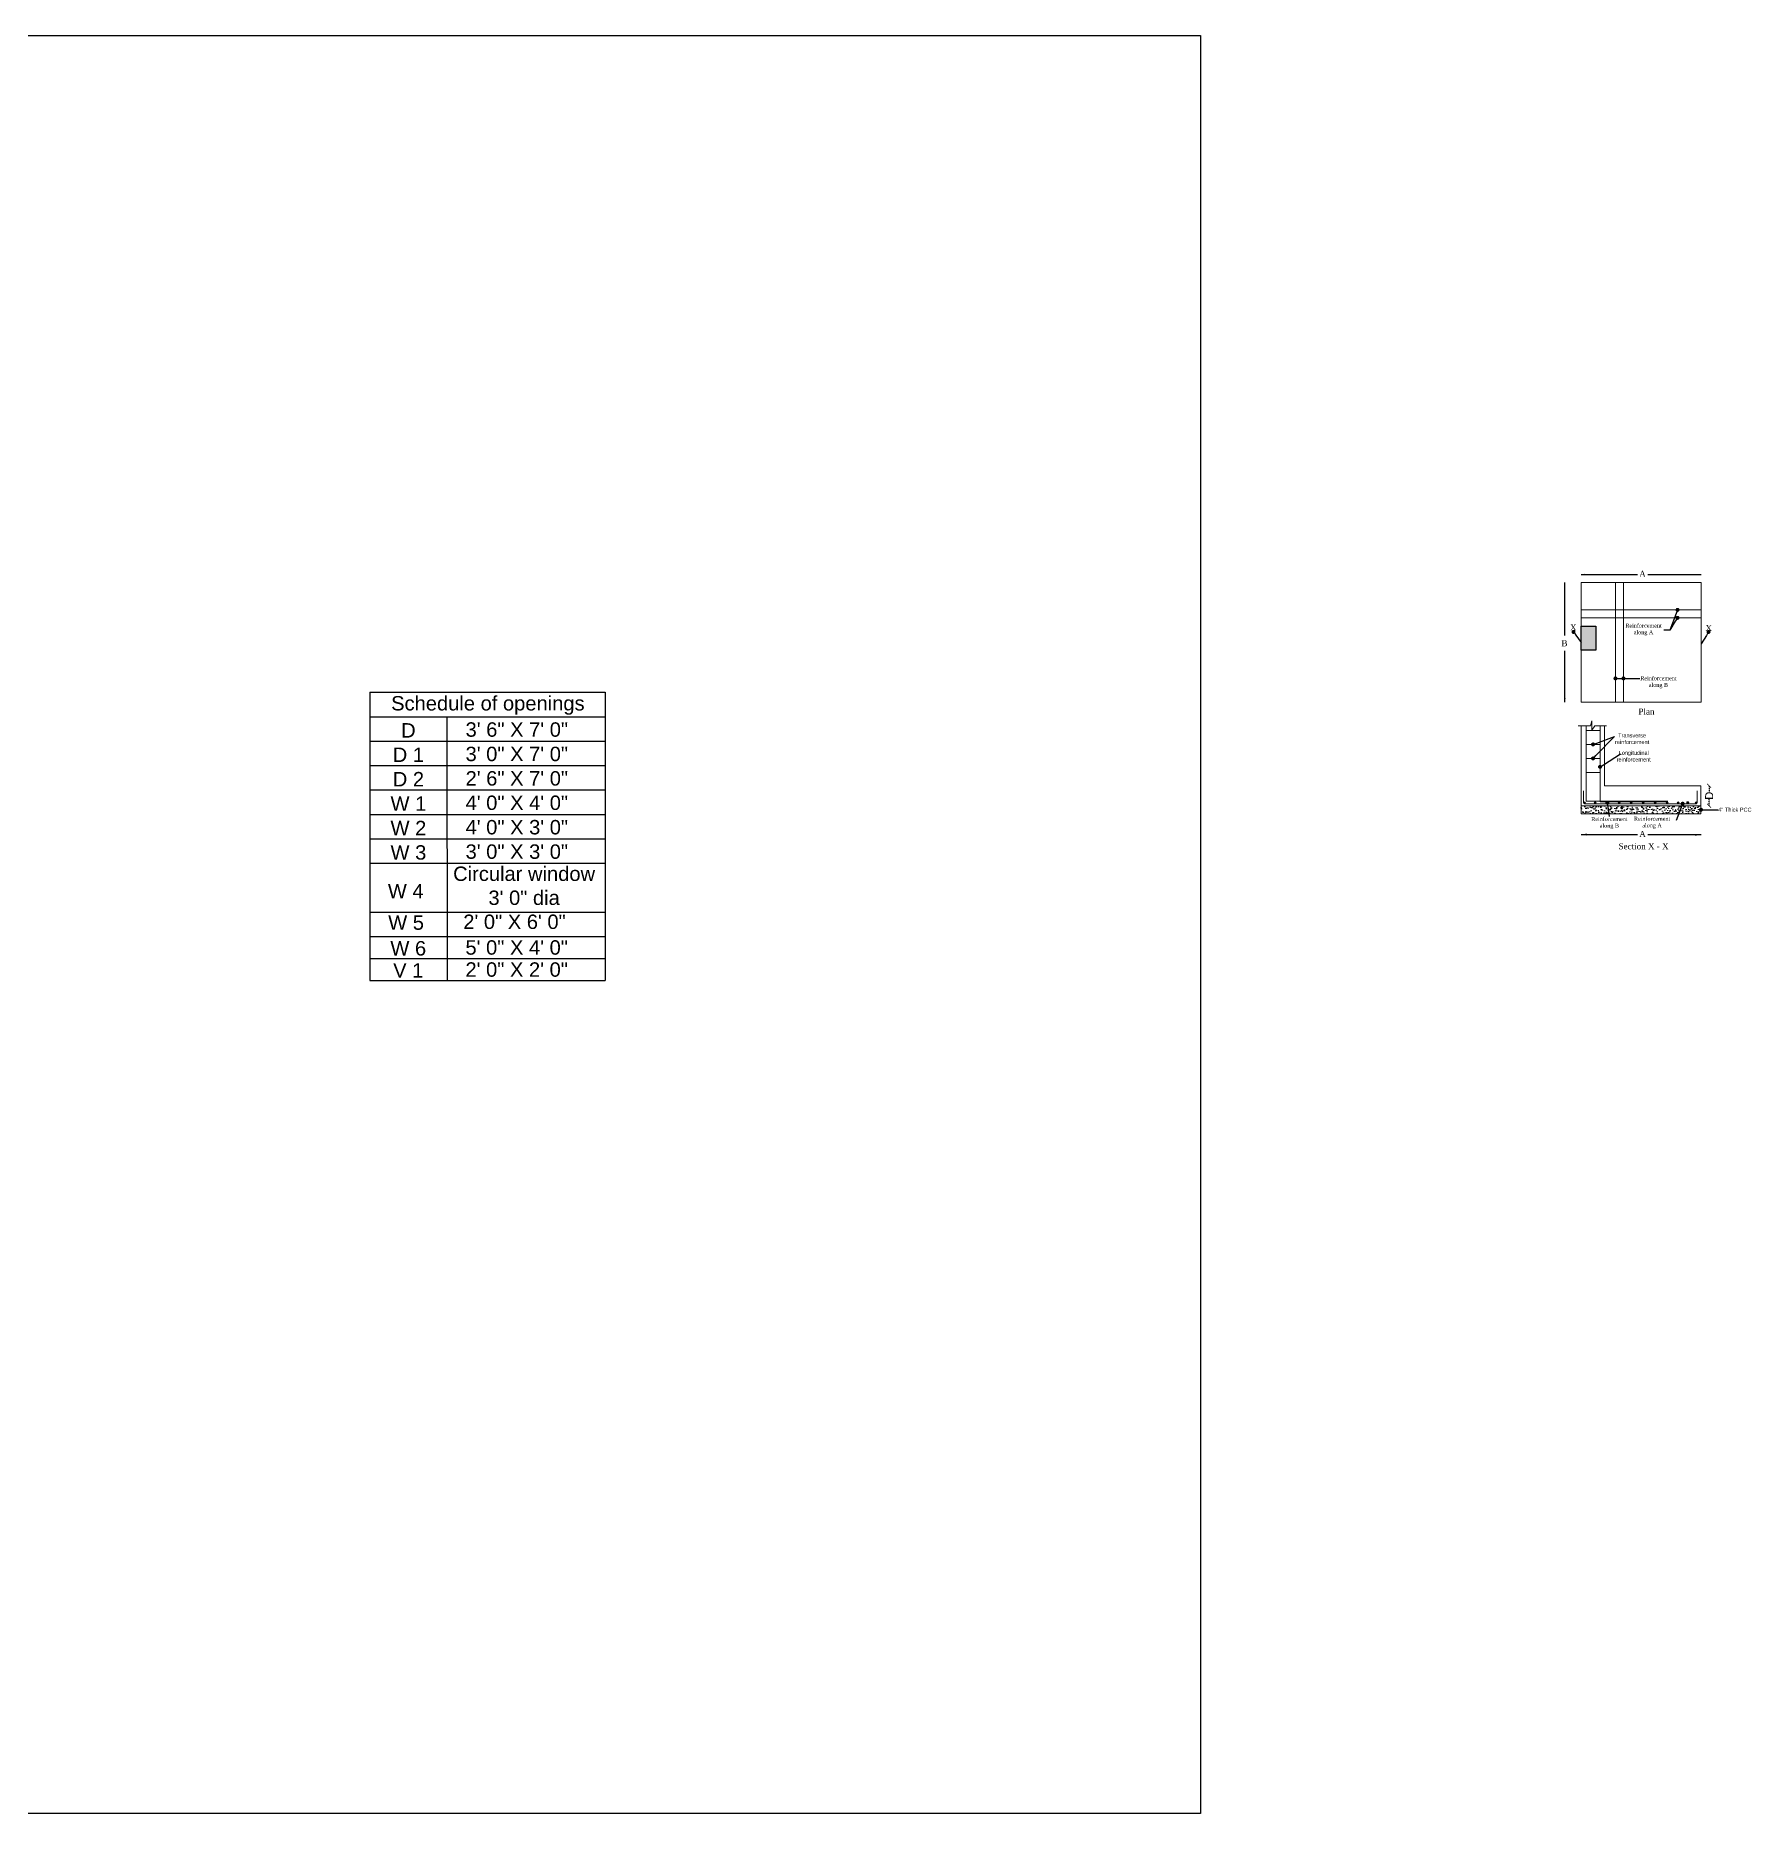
# Model space of a CAD drawing. Header units: inches. Extents: x 2686 to 6206, y -1461 to 53.
# Drawn here: x 3544 to 4402, y -836 to 53 of the extents above; entities that cross this region are included whole.
import ezdxf
from ezdxf import colors
from ezdxf.entities.mleader import LeaderData, LeaderLine
from ezdxf.math import Vec2, Vec3

# ---------------------------------------------------------------- set-up
doc = ezdxf.new("R2010")
doc.units = ezdxf.units.IN
doc.header["$LTSCALE"] = 0.1
doc.header["$MEASUREMENT"] = 0
doc.linetypes.add('ACAD_ISO02W100', pattern=[15, 12, -3])
doc.linetypes.add('DASHED', pattern=[0.75, 0.5, -0.25])
doc.layers.add('MH - Beam and slab layout', color=7, linetype='Continuous')
doc.layers.add('MH Beams', color=3, linetype='DASHED')
doc.layers.add('MH Section details', color=30, linetype='Continuous', lineweight=20)
doc.layers.add('MH Text', color=6, linetype='Continuous', lineweight=13)
doc.styles.add('Ar_1-1@1.8mm_Jurong', font='arial.ttf', dxfattribs={"width": 0.8, "height": 1.8})
doc.styles.get("Standard").update_dxf_attribs({"font": 'arial.ttf'})
doc.dimstyles.get("Standard").update_dxf_attribs({"dimtxt": 6, "dimasz": 3, "dimexe": 0, "dimexo": 0.0625, "dimgap": 0.09, "dimtad": 0, "dimtih": 1, "dimtoh": 1, "dimdec": 1, "dimzin": 0, "dimdsep": 46, "dimlunit": 4, "dimtxsty": 'Standard', "dimblk": 'DOT', "dimcen": 0.09, "dimse1": 1, "dimse2": 1, "dimadec": 0, "dimazin": 0, "dimtfac": 1, "dimtdec": 1, "dimtofl": 0, "dimtmove": 0, "dimatfit": 3, "dimfxl": 1, "dimtolj": 1, "dimtzin": 0, "dimarcsym": 0})

# ---------------------------------------------------------------- blocks, each defined once
blk = doc.blocks.new('_Dot')
at = {"color": 0, "linetype": 'ByBlock', "lineweight": -2}
blk.add_line((-0.5, 0), (-1, 0), dxfattribs=at)
at = {"color": 0, "linetype": 'ByBlock', "const_width": 0.5}
blk.add_lwpolyline([(-0.25, 0, 1), (0.25, 0, 1)], format="xyb", close=True, dxfattribs=at)
blk = doc.blocks.new('_ArchTick')
at = {"color": 0, "linetype": 'ByBlock', "const_width": 0.15}
blk.add_lwpolyline([(-0.5, -0.5), (0.5, 0.5)], dxfattribs=at)
blk = doc.blocks.new('*D187')
at = {"layer": 'Defpoints', "color": 0}
for p in [(4377.18, -322.51), (4377.18, -332.51), (4381.28, -332.51)]:
    blk.add_point(p, dxfattribs=at)
at = {"layer": 'MH Beams', "color": 4, "lineweight": -2}
for p, q in [((4381.28, -322.51), (4381.28, -325.77)), ((4381.28, -332.51), (4381.28, -329.25))]:
    blk.add_line(p, q, dxfattribs=at)
at = {"layer": 'MH Beams', "color": 4, "lineweight": -2, "xscale": 2, "yscale": 2, "zscale": 2}
for p, rotation in [((4381.28, -322.51), 90), ((4381.28, -332.51), 270)]:
    blk.add_blockref('_ArchTick', p, dxfattribs=dict(at, rotation=rotation))
at = {"layer": 'MH Beams', "color": 0, "insert": (4381.28, -327.51), "char_height": 4, "attachment_point": 5, "rotation": 90}
blk.add_mtext('\\A1;D', dxfattribs=at)

msp = doc.modelspace()

# ---------------------------------------------------------------- hatches: boundary and pattern name
at = {"layer": 'MH - Beam and slab layout'}
msp.add_hatch(color=256, dxfattribs=at).paths.add_polyline_path([(4317.22, -242.74), (4324.58, -242.74), (4324.58, -254.74), (4317.22, -254.74)])
at = {"layer": 'MH Section details'}
h = msp.add_hatch(dxfattribs=at)
h.set_pattern_fill('AR-CONC', color=256, scale=0.5, style=0)
h.set_pattern_definition([(50, (-191.6672, -953.043), (3.586301, -0.3137607), [0.375, -4.125]), (-5, (-191.6672, -953.043), (-0.6937567, 3.7609607), [0.3, -3.3]), (100.4514, (-191.3684, -953.069), (2.892547, 3.4471977), [0.318701, -3.5057106]), (46.1842, (-191.6672, -952.043), (5.3362052, -0.827595), [0.5625, -6.1875]), (96.6356, (-191.2225, -952.112), (4.6733135, 4.8705894), [0.4780514, -5.258565]), (-8.8158, (-191.667, -952.043), (4.67331, 4.870593), [0.45, -4.95]), (21, (-191.1672, -952.293), (2.9845353, -2.0130945), [0.375, -4.125]), (-34, (-191.1672, -952.293), (1.2165767, 3.6257502), [0.3, -3.3]), (71.4514, (-190.9185, -952.4606), (4.2011131, 1.6126525), [0.318701, -3.5057106]), (37.5, (-191.6672, -953.0429), (0.06079928, 1.66446927), [0, -3.26, 0, -3.35, 0, -3.3125]), (7.5, (-191.6672, -953.0429), (1.3153477, 1.97205856), [0, -1.91, 0, -3.185, 0, -1.2625]), (-32.5, (-192.7822, -953.0429), (2.6691122, -0.11277436), [0, -1.25, 0, -3.9, 0, -5.175]), (-42.5, (-193.2822, -953.043), (2.9159308, 0.5005249), [0, -1.625, 0, -2.59, 0, -3.675])])
h.paths.add_polyline_path([(4317.22, -332.51), (4317.22, -336.51), (4377.18, -336.51), (4377.18, -332.51)])
for points in [[(4318.5, -331.03, 0.341376), (4318.87, -331.51), (4319.12, -331.51, 0.341376), (4319.5, -331.03, 1)], [(4323.84, -331.03, 0.341376), (4324.21, -331.51), (4324.46, -331.51, 0.341376), (4324.84, -331.03, 1)], [(4329.84, -331.03, 0.341376), (4330.21, -331.51), (4330.46, -331.51, 0.341376), (4330.84, -331.03, 1)], [(4335.84, -331.03, 0.341376), (4336.21, -331.51), (4336.46, -331.51, 0.341376), (4336.84, -331.03, 1)], [(4341.84, -331.03, 0.341376), (4342.21, -331.51), (4342.46, -331.51, 0.341376), (4342.84, -331.03, 1)], [(4347.84, -331.03, 0.341376), (4348.21, -331.51), (4348.46, -331.51, 0.341376), (4348.84, -331.03, 1)], [(4353.84, -331.03, 0.341376), (4354.21, -331.51), (4354.46, -331.51, 0.341376), (4354.84, -331.03, 1)], [(4359.84, -331.03, 0.341376), (4360.21, -331.51), (4360.46, -331.51, 0.341376), (4360.84, -331.03, 1)], [(4365.32, -331.01, 0.341376), (4365.69, -331.49), (4365.95, -331.49, 0.341376), (4366.32, -331.01, 1)], [(4370.05, -330.99, 0.341376), (4370.42, -331.48), (4370.67, -331.48, 0.341376), (4371.05, -330.99, 1)], [(4374.35, -331.03, 0.341376), (4374.73, -331.51), (4374.98, -331.51, 0.341376), (4375.35, -331.03, 1)]]:
    msp.add_hatch(color=256, dxfattribs=at).paths.add_polyline_path(points)

# ---------------------------------------------------------------- linework, layer by layer
at = {"linetype": 'Continuous'}
for p, q in [((3711.65, -275.79), (3711.65, -419.91)), ((3711.65, -275.79), (3829.31, -275.79)), ((3711.65, -287.99), (3829.31, -287.99)), ((3750.03, -287.99), (3750.23, -419.91)), ((3711.65, -300.2), (3829.31, -300.2)), ((3711.65, -312.41), (3829.31, -312.41)), ((3711.65, -324.61), (3829.31, -324.61)), ((3711.65, -336.82), (3829.31, -336.82)), ((3711.65, -349.02), (3829.31, -349.02)), ((3711.65, -361.23), (3829.31, -361.23)), ((3711.65, -385.64), (3829.31, -385.64)), ((3711.65, -397.85), (3829.31, -397.85)), ((3711.65, -408.88), (3829.32, -408.88)), ((3711.65, -419.91), (3829.32, -419.91))]:
    msp.add_line(p, q, dxfattribs=at)
msp.add_line((3829.31, -275.79), (3829.31, -419.91))
msp.add_lwpolyline([(2686.48, 52.52), (4126.96, 52.52), (4126.96, -836.28), (2686.48, -836.28)], close=True)
at = {"layer": 'MH - Beam and slab layout'}
msp.add_lwpolyline([(4317.22, -242.74), (4324.58, -242.74), (4324.58, -254.74), (4317.22, -254.74)], close=True, dxfattribs=at)
at = {"layer": 'MH Section details'}
for p, q in [((4317.22, -220.88), (4377.22, -220.88)), ((4317.22, -280.77), (4317.22, -220.88)), ((4334.44, -220.88), (4334.44, -280.77)), ((4338.44, -220.88), (4338.44, -280.77)), ((4377.22, -220.88), (4377.22, -280.77)), ((4317.22, -234.58), (4377.22, -234.58)), ((4317.22, -238.58), (4377.22, -238.58)), ((4324.58, -242.74), (4317.22, -242.74)), ((4317.22, -242.74), (4317.22, -254.74)), ((4324.58, -242.74), (4324.58, -254.74)), ((4324.58, -254.74), (4317.22, -254.74)), ((4377.22, -280.77), (4317.22, -280.77)), ((4315.83, -292.5), (4321.87, -292.5)), ((4317.22, -322.56), (4317.22, -292.55)), ((4319.72, -330.26), (4319.72, -292.5)), ((4321.87, -292.5), (4322.68, -290.13)), ((4322.68, -290.13), (4322.68, -294.71)), ((4322.68, -294.71), (4324.04, -292.5)), ((4324.04, -292.5), (4329.95, -292.5)), ((4326.72, -330.51), (4326.72, -292.5)), ((4328.97, -322.51), (4328.97, -292.5)), ((4319.72, -294.86), (4326.72, -294.86)), ((4319.72, -301.86), (4326.72, -301.86)), ((4319.72, -308.86), (4326.72, -308.86)), ((4319.72, -315.86), (4326.72, -315.86)), ((4317.22, -336.51), (4317.22, -322.51)), ((4318.5, -331.04), (4318.5, -325.05)), ((4328.97, -322.51), (4352.97, -322.51)), ((4352.97, -322.51), (4377.18, -322.51)), ((4375.34, -331.13), (4375.34, -325.04)), ((4377.18, -336.51), (4377.18, -322.51)), ((4317.22, -332.51), (4377.18, -332.51)), ((4317.22, -336.51), (4377.18, -336.51)), ((4318.87, -331.51), (4374.98, -331.51)), ((4319.72, -330.26), (4360.54, -330.26)), ((4326.72, -330.51), (4350.72, -330.51)), ((4350.72, -330.51), (4360.58, -330.51))]:
    msp.add_line(p, q, dxfattribs=at)
for centre in [(4319, -331.03), (4324.34, -331.03), (4330.34, -331.03), (4336.34, -331.03), (4342.34, -331.03), (4348.34, -331.03), (4354.34, -331.03), (4360.34, -331.03), (4365.82, -331.01), (4370.55, -330.99), (4374.85, -331.03)]:
    msp.add_circle(centre, 0.5, dxfattribs=at)

# ---------------------------------------------------------------- texts
at = {"linetype": 'Continuous', "char_height": 7.2, "attachment_point": 1}
for s, insert, width in [('\\pxqc;Schedule of openings', (3718.76, -277.68), 103.7192), ('\\pxqc;D', (3721.22, -291.22), 19.3471), ('\\pxqc;3\' 6" X 7\' 0"', (3750.43, -290.81), 69.3341), ('\\pxqc;D 1', (3721.22, -303.43), 19.3471), ('\\pxqc;3\' 0" X 7\' 0"', (3750.43, -303.01), 69.3341), ('\\pxqc;D 2', (3721.22, -315.64), 19.3471), ('\\pxqc;2\' 6" X 7\' 0"', (3750.43, -315.22), 69.3341), ('\\pxqc;W 1', (3721.22, -327.84), 19.3471), ('\\pxqc;4\' 0" X 4\' 0"', (3750.43, -327.42), 69.3341), ('\\pxqc;W 2', (3721.22, -340.05), 19.3471), ('\\pxqc;4\' 0" X 3\' 0"', (3750.43, -339.63), 69.3341), ('\\pxqc;W 3', (3721.22, -352.25), 19.3471), ('\\pxqc;3\' 0" X 3\' 0"', (3750.43, -351.84), 69.3341), ('\\pxqc,t11;Circular window 3\' 0" dia', (3749.68, -362.9), 78.12), ('\\pxqc;W 4', (3719.89, -371.57), 19.3471), ('\\pxqc;W 5', (3720.05, -387.33), 19.3471), ('\\pxqc;2\' 0" X 6\' 0"', (3749.27, -386.91), 69.3341), ('\\pxqc;5\' 0" X 4\' 0"', (3750.36, -399.76), 69.3341), ('\\pxqc;W 6', (3721.14, -400.18), 19.3471), ('\\pxqc;V 1', (3721.14, -411.21), 19.3471), ('\\pxqc;2\' 0" X 2\' 0"', (3750.36, -410.79), 69.3341)]:
    msp.add_mtext(s, dxfattribs=dict(at, insert=insert, width=width))
at = {"layer": 'MH Text', "attachment_point": 2}
for s, insert, char_height, width in [('{\\fTimes New Roman|b0|i0|c0|p18;A}', (4347.96, -215.07), 3, 4.1673), ('{\\fTimes New Roman|b0|i0|c0|p18;X}', (4313.35, -241.89), 3, 4.1673), ('{\\fTimes New Roman|b0|i0|c0|p18;Reinforcement along A}', (4348.47, -241.46), 2, 16.279), ('{\\fTimes New Roman|b0|i0|c0|p18;X}', (4381.07, -242.18), 3, 4.1673), ('{\\fTimes New Roman|b0|i0|c0|p18;B}', (4308.94, -249.78), 3, 4.1673), ('{\\fTimes New Roman|b0|i0|c0|p18;Reinforcement along B}', (4355.92, -267.79), 2, 16.279), ('{\\fTimes New Roman|b0|i0|c0|p18;Plan}', (4349.93, -283.92), 3, 20.4164), ('Transverse reinforcement', (4342.77, -296.33), 2, 16.279), ('Longitudinal reinforcement', (4343.56, -305.06), 2, 16.279), ('{\\fTimes New Roman|b0|i0|c0|p18;Reinforcement along B}', (4331.39, -338.15), 2, 16.279), ('{\\fTimes New Roman|b0|i0|c0|p18;Reinforcement along A}', (4352.73, -337.98), 2, 16.279), ('{\\fTimes New Roman|b0|i0|c0|p18;A}', (4347.96, -345.11), 3, 4.1673), ('{\\fTimes New Roman|b0|i0|c0|p18;Section X - X}', (4348.5, -351.28), 3, 27.1632)]:
    msp.add_mtext(s, dxfattribs=dict(at, insert=insert, char_height=char_height, width=width))

# ---------------------------------------------------------------- dimensions: what is measured, and where the dimension line sits
at = {"layer": 'MH Beams', "color": 4, "linetype": 'ByBlock'}
dim = msp.add_linear_dim(base=(4381.28, -332.51), p1=(4377.18, -322.51), p2=(4377.18, -332.51), angle=90, text='D', dimstyle='Standard', override={"dimtxt": 4, "dimasz": 2, "dimtih": 0, "dimtoh": 0, "dimdec": 1, "dimlfac": -1, "dimzin": 1, "dimblk1": 'ArchTick', "dimblk2": 'ArchTick', "dimsah": 1, "dimclrd": 4, "dimclre": 4, "dimtdec": 1, "dimfxl": 3, "dimfxlon": 1, "dimfrac": 0}, dxfattribs=at)
dim.commit()
dim.dimension.update_dxf_attribs({"geometry": '*D187', "text_midpoint": (4381.28, -327.51)})

# ---------------------------------------------------------------- leaders
at = {"layer": 'MH Text', "lineweight": 13}
for points in [[(4308.97, -220.88), (4308.97, -247.38)], [(4317.22, -216.87), (4345.46, -216.87)], [(4377.22, -217), (4350.68, -217)], [(4309.19, -280.77), (4309.19, -255.08)]]:
    msp.add_leader(points, dimstyle='Standard', override={"dimasz": 2}, dxfattribs=at)
for points in [[(4317.22, -346.91), (4345.46, -346.91)], [(4377.22, -347.04), (4350.68, -347.04)]]:
    msp.add_leader(points, dimstyle='Standard', dxfattribs=at)
ml = msp.add_multileader_mtext('Standard', dxfattribs=at)
ml.set_content(' ', color=256, style='Ar_1-1@1.8mm_Jurong')
ml.set_leader_properties(color=256)
ml.set_arrow_properties(name='DOT')
ml.build(insert=Vec2(0, 0))
ml.multileader.update_dxf_attribs({"has_dogleg": 0, "text_right_attachment_type": 6, "dogleg_length": 3.76, "arrow_head_size": 2})
ctx = ml.context
ctx.base_point, ctx.arrow_head_size, ctx.plane_origin = Vec3(4356.39, -241.86), 2, Vec3(4365.13, -238.58)
ctx.right_attachment, ctx.text_align_type = 6, 2
notes = []
notes.append((ctx, [(0, (1, 1, 0), (4365.39, -244.66), (-1, 0), 3.76, [(0, [(4365.43, -238.58)], 0, [])])]))
ctx.mtext.insert, ctx.mtext.alignment, ctx.mtext.flow_direction = Vec3(4359.63, -239.86), 3, 5
ml = msp.add_multileader_mtext('Standard', dxfattribs=at)
ml.set_content('', color=256, style='Ar_1-1@1.8mm_Jurong')
ml.set_leader_properties(color=256)
ml.set_arrow_properties(name='DOT')
ml.build(insert=Vec2(0, 0))
ml.multileader.update_dxf_attribs({"has_dogleg": 0, "text_right_attachment_type": 6, "dogleg_length": 3.76, "arrow_head_size": 2})
ctx = ml.context
ctx.base_point, ctx.arrow_head_size, ctx.plane_origin = Vec3(4357.63, -241.86), 2, Vec3(4365.13, -234.58)
ctx.right_attachment, ctx.text_align_type = 6, 2
notes.append((ctx, [(0, (1, 1, 0), (4365.39, -244.66), (-1, 0), 3.76, [(0, [(4365.48, -234.58)], 0, [])])]))
ctx.mtext.insert, ctx.mtext.alignment, ctx.mtext.flow_direction = Vec3(4359.63, -239.86), 3, 5
ml = msp.add_multileader_mtext('Standard', dxfattribs=at)
ml.set_content('', style='Ar_1-1@1.8mm_Jurong')
ml.set_leader_properties(color=256)
ml.set_arrow_properties(name='DOT')
ml.build(insert=Vec2(0, 0))
ml.multileader.update_dxf_attribs({"has_dogleg": 0, "dogleg_length": 0.36, "arrow_head_size": 2})
ctx = ml.context
ctx.base_point, ctx.char_height, ctx.arrow_head_size, ctx.landing_gap_size, ctx.plane_origin = Vec3(4317.22, -250.82), 0.15, 2, 0, Vec3(4313.45, -245.63)
notes.append((ctx, [(0, (1, 1, 0), (4313.45, -250.82), (1, 0), 3.76, [(0, [(4313.45, -245.63)], 0, [])])]))
ctx.mtext.insert, ctx.mtext.flow_direction = Vec3(4317.22, -250.75), 5
ml = msp.add_multileader_mtext('Standard', dxfattribs=at)
ml.set_content('', style='Ar_1-1@1.8mm_Jurong')
ml.set_leader_properties(color=256)
ml.set_arrow_properties(name='DOT')
ml.build(insert=Vec2(0, 0))
ml.multileader.update_dxf_attribs({"has_dogleg": 0, "dogleg_length": 0.36, "arrow_head_size": 2})
ctx = ml.context
ctx.base_point, ctx.char_height, ctx.arrow_head_size, ctx.landing_gap_size, ctx.plane_origin = Vec3(4373.22, -248.82), 0.15, 2, 0, Vec3(4380.98, -245.63)
ctx.text_align_type = 2
notes.append((ctx, [(0, (1, 1, 0), (4380.98, -251.62), (-1, 0), 3.76, [(0, [(4380.98, -245.63)], 0, [])])]))
ctx.mtext.insert, ctx.mtext.alignment, ctx.mtext.flow_direction = Vec3(4377.22, -251.55), 3, 5
ml = msp.add_multileader_mtext('Standard', dxfattribs=at)
ml.set_content('', color=256, style='Ar_1-1@1.8mm_Jurong')
ml.set_leader_properties(color=256)
ml.set_arrow_properties(name='DOT')
ml.build(insert=Vec2(0, 0))
ml.multileader.update_dxf_attribs({"has_dogleg": 0, "dogleg_length": 3.76, "arrow_head_size": 2})
ctx = ml.context
ctx.base_point, ctx.char_height, ctx.arrow_head_size, ctx.landing_gap_size, ctx.plane_origin = Vec3(4342.21, -268.84), 0.15, 2, 0, Vec3(4334.44, -268.84)
ctx.text_align_type = 2
notes.append((ctx, [(0, (1, 1, 0), (4338.44, -268.84), (1, 0), 3.76, [(0, [(4334.44, -268.84)], 0, [])])]))
ctx.mtext.insert, ctx.mtext.alignment, ctx.mtext.flow_direction = Vec3(4342.21, -268.77), 3, 5
ml = msp.add_multileader_mtext('Standard', dxfattribs=at)
ml.set_content('', color=256, style='Ar_1-1@1.8mm_Jurong')
ml.set_leader_properties(color=256)
ml.set_arrow_properties(name='DOT')
ml.build(insert=Vec2(0, 0))
ml.multileader.update_dxf_attribs({"has_dogleg": 0, "dogleg_length": 3.76, "arrow_head_size": 2})
ctx = ml.context
ctx.base_point, ctx.char_height, ctx.arrow_head_size, ctx.landing_gap_size, ctx.plane_origin = Vec3(4346.61, -268.84), 0.15, 2, 0, Vec3(4338.44, -268.84)
ctx.text_align_type = 2
notes.append((ctx, [(0, (1, 1, 0), (4342.84, -268.84), (1, 0), 3.76, [(0, [(4338.44, -268.84)], 0, [])])]))
ctx.mtext.insert, ctx.mtext.alignment, ctx.mtext.flow_direction = Vec3(4346.61, -268.77), 3, 5
ml = msp.add_multileader_mtext('Standard', dxfattribs=at)
ml.set_content('', color=256, style='Ar_1-1@1.8mm_Jurong')
ml.set_leader_properties(color=256)
ml.set_arrow_properties(name='DOT')
ml.build(insert=Vec2(0, 0))
ml.multileader.update_dxf_attribs({"has_dogleg": 0, "dogleg_length": 0, "arrow_head_size": 2})
ctx = ml.context
ctx.base_point, ctx.char_height, ctx.arrow_head_size, ctx.landing_gap_size, ctx.plane_origin = Vec3(4334.32, -297.95), 2, 2, 0, Vec3(4323.22, -301.86)
notes.append((ctx, [(0, (1, 1, 0), (4333.96, -297.95), (1, 0), 0, [(0, [(4323.22, -301.86)], 0, [])])]))
ctx.mtext.insert, ctx.mtext.flow_direction = Vec3(4333.96, -296.95), 5
ml = msp.add_multileader_mtext('Standard', dxfattribs=at)
ml.set_content('', color=256, style='Ar_1-1@1.8mm_Jurong')
ml.set_leader_properties(color=256)
ml.set_arrow_properties(name='DOT')
ml.build(insert=Vec2(0, 0))
ml.multileader.update_dxf_attribs({"has_dogleg": 0, "dogleg_length": 0, "arrow_head_size": 2})
ctx = ml.context
ctx.base_point, ctx.char_height, ctx.arrow_head_size, ctx.landing_gap_size, ctx.plane_origin = Vec3(4334.32, -297.95), 2, 2, 0, Vec3(4323.22, -308.86)
notes.append((ctx, [(0, (1, 1, 0), (4333.96, -297.95), (1, 0), 0, [(0, [(4323.22, -308.86)], 0, [])])]))
ctx.mtext.insert, ctx.mtext.flow_direction = Vec3(4333.96, -296.95), 5
ml = msp.add_multileader_mtext('Standard', dxfattribs=at)
ml.set_content('', color=256, style='Ar_1-1@1.8mm_Jurong')
ml.set_leader_properties(color=256)
ml.set_arrow_properties(name='DOT')
ml.build(insert=Vec2(0, 0))
ml.multileader.update_dxf_attribs({"has_dogleg": 0, "dogleg_length": 0, "arrow_head_size": 2})
ctx = ml.context
ctx.base_point, ctx.char_height, ctx.arrow_head_size, ctx.landing_gap_size, ctx.plane_origin = Vec3(4337.32, -306.56), 2, 2, 0, Vec3(4326.72, -313.06)
notes.append((ctx, [(0, (1, 1, 0), (4336.96, -306.56), (1, 0), 0, [(0, [(4326.72, -313.06)], 0, [])])]))
ctx.mtext.insert, ctx.mtext.flow_direction = Vec3(4336.96, -305.56), 5
ml = msp.add_multileader_mtext('Standard', dxfattribs=at)
ml.set_content('', color=256, style='Ar_1-1@1.8mm_Jurong')
ml.set_leader_properties(color=256)
ml.set_arrow_properties(name='DOT')
ml.build(insert=Vec2(0, 0))
ml.multileader.update_dxf_attribs({"has_dogleg": 0, "dogleg_length": 0, "arrow_head_size": 2})
ctx = ml.context
ctx.base_point, ctx.char_height, ctx.arrow_head_size, ctx.landing_gap_size, ctx.plane_origin = Vec3(4331.63, -337.96), 2, 2, 0, Vec3(4330.34, -331.03)
notes.append((ctx, [(0, (1, 1, 0), (4331.27, -337.96), (1, 0), 0, [(0, [(4330.34, -331.03)], 0, [])])]))
ctx.mtext.insert, ctx.mtext.flow_direction = Vec3(4331.27, -336.96), 5
ml = msp.add_multileader_mtext('Standard', dxfattribs=at)
ml.set_content('', color=256, style='Ar_1-1@1.8mm_Jurong')
ml.set_leader_properties(color=256)
ml.set_arrow_properties(name='DOT')
ml.build(insert=Vec2(0, 0))
ml.multileader.update_dxf_attribs({"has_dogleg": 0, "dogleg_length": 0, "arrow_head_size": 2})
ctx = ml.context
ctx.base_point, ctx.char_height, ctx.arrow_head_size, ctx.landing_gap_size, ctx.plane_origin = Vec3(4360.45, -338.41), 2, 2, 0, Vec3(4368.02, -331.51)
notes.append((ctx, [(0, (1, 1, 0), (4364.81, -339.81), (-1, 0), 0, [(0, [(4368.02, -331.51)], 0, [])])]))
ctx.mtext.insert, ctx.mtext.flow_direction = Vec3(4364.81, -338.81), 5
at = {"layer": 'MH Text', "linetype": 'ACAD_ISO02W100'}
ml = msp.add_multileader_mtext('Standard', dxfattribs=at)
ml.set_content('4" Thick PCC')
ml.set_leader_properties(color=256)
ml.set_arrow_properties(name='DOT')
ml.build(insert=Vec2(0, 0))
ml.multileader.update_dxf_attribs({"has_dogleg": 0, "dogleg_length": 0, "arrow_head_size": 2})
ctx = ml.context
ctx.base_point, ctx.char_height, ctx.arrow_head_size, ctx.landing_gap_size, ctx.plane_origin = Vec3(4386.22, -334.51), 2, 2, 0, Vec3(4377.18, -334.51)
notes.append((ctx, [(0, (1, 1, 0), (4385.86, -334.51), (1, 0), 0, [(0, [(4377.18, -334.51)], 0, [])])]))
ctx.mtext.insert, ctx.mtext.flow_direction = Vec3(4385.86, -333.49), 5
for ctx, leaders in notes:
    for number, flags, end, landing, length, lines in leaders:
        leader = LeaderData()
        leader.index, (leader.has_last_leader_line, leader.has_dogleg_vector, leader.attachment_direction) = number, flags
        leader.last_leader_point, leader.dogleg_vector, leader.dogleg_length = Vec3(end), Vec3(landing), length
        for number, points, colour, breaks in lines:
            line = LeaderLine()
            line.index, line.vertices, line.color, line.breaks = number, Vec3.list(points), colors.encode_raw_color(colour), breaks
            leader.lines.append(line)
        ctx.leaders.append(leader)

doc.saveas('drawing.dxf')
